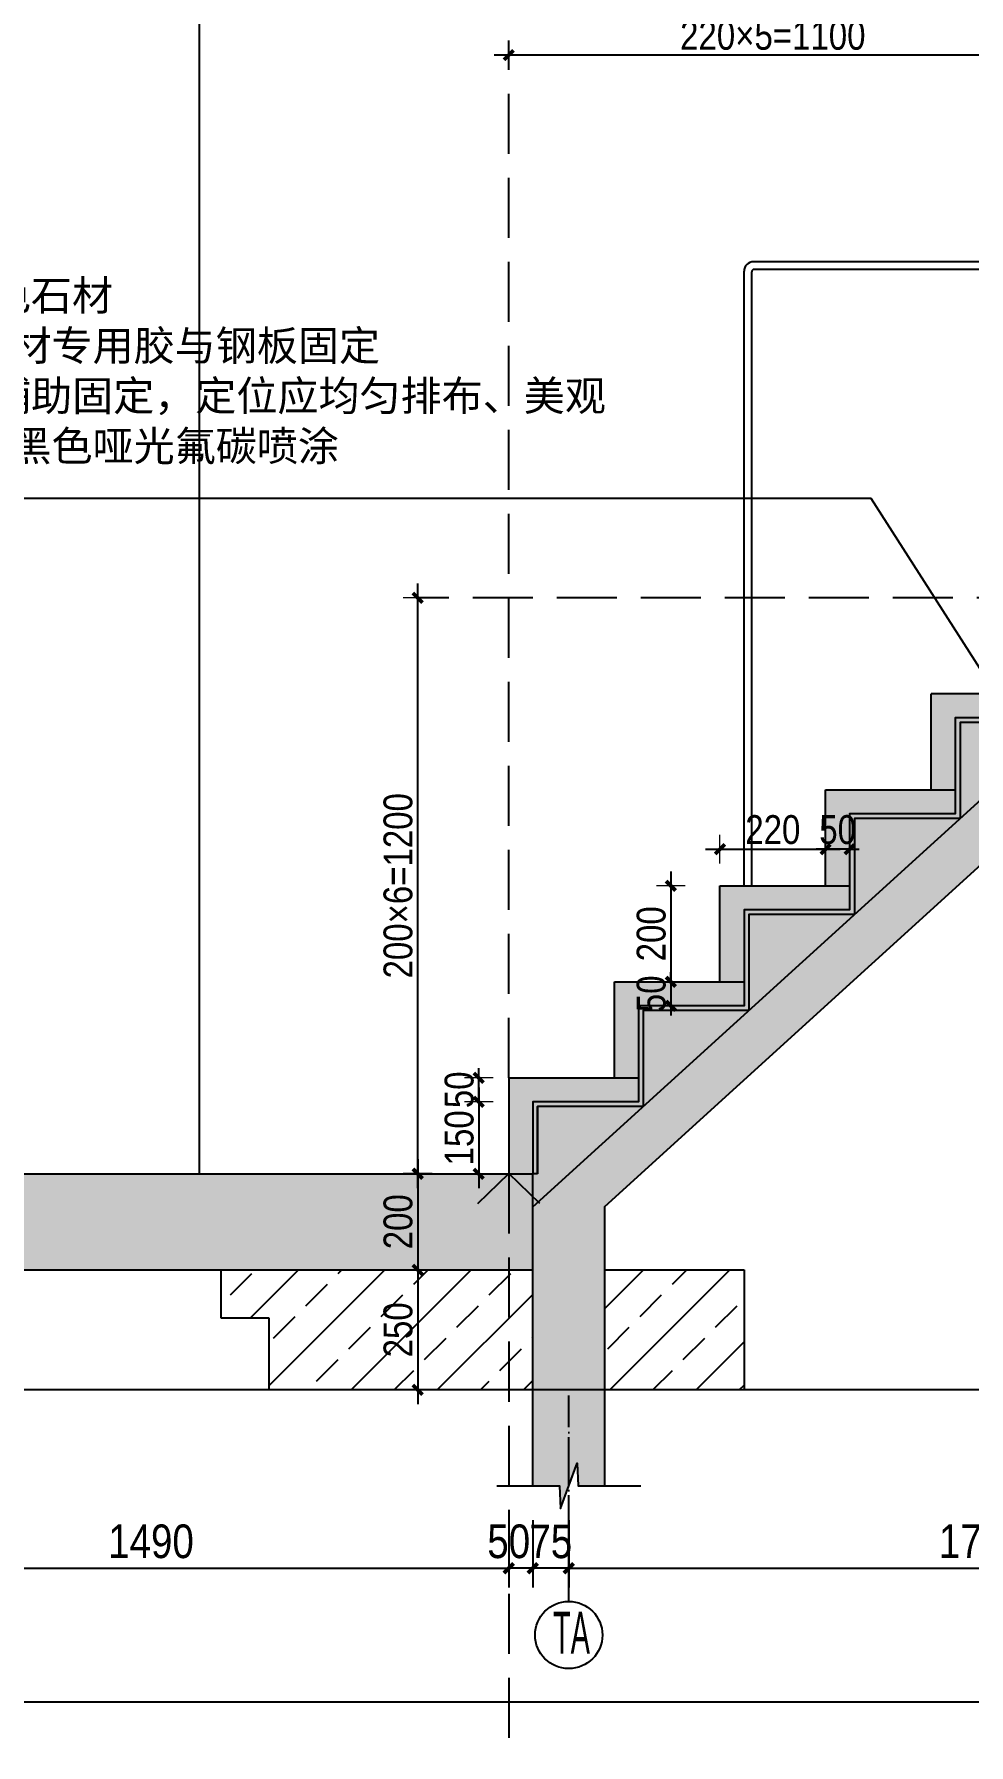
# Model space of a CAD drawing. Extents: x 9928 to 93764, y -101273 to -34887.
# Drawn here: x 78241 to 80188, y -60957 to -57393 of the extents above; entities that cross this region are included whole.
import ezdxf
from ezdxf import colors
from ezdxf.entities.mleader import LeaderData, LeaderLine
from ezdxf.math import Vec2, Vec3

# ---------------------------------------------------------------- set-up
doc = ezdxf.new("R2010")
doc.units = 0
doc.header["$LTSCALE"] = 1000
doc.header["$MEASUREMENT"] = 0
doc.linetypes.add('DASH', pattern=[0.35, 0.25, -0.1])
doc.linetypes.add('DOTE', pattern=[2.42, 2, -0.2, 0.02, -0.2])
doc.layers.add('_0', color=7, linetype='Continuous', lineweight=25)
for name, color, linetype in [('A-ANNO-DIMS', 6, 'Continuous'), ('A-Anno-Lead', 2, 'Continuous'), ('A-ANNO-SYMB', 4, 'Continuous'), ('A-DETL-144', 144, 'Continuous'), ('A-DETL-42', 42, 'Continuous'), ('A-FLOR-HRAL', 42, 'Continuous'), ('A-FURN-PATT-251', 251, 'Continuous'), ('A-SECT-005', 5, 'Continuous'), ('A-SECT-146', 216, 'Continuous'), ('A-SECT-PATT-251', 251, 'Continuous'), ('GL', 131, 'Continuous')]:
    doc.layers.add(name, color=color, linetype=linetype)
doc.styles.add('DIM', font='ARIALN.TTF')
doc.styles.add('DIM_T3', font='ARIALN.TTF')
doc.styles.add('EN', font='ARIALN.TTF')
doc.dimstyles.new('_TCH_ARCH&&20', dxfattribs={"dimtxt": 70, "dimasz": 20, "dimexe": 40, "dimexo": 40, "dimgap": 20, "dimtad": 1, "dimdec": 0, "dimzin": 0, "dimdsep": 46, "dimtxsty": 'DIM_T3', "dimblk": 'ARCHTICK', "dimcen": 0.09, "dimclrd": 6, "dimclre": 6, "dimclrt": 6, "dimazin": 2, "dimtfac": 1, "dimtdec": 0, "dimtix": 1, "dimtmove": 2, "dimatfit": 3, "dimfxl": 100, "dimfxlon": 1, "dimtolj": 1, "dimtzin": 0, "dimarcsym": 0})
doc.dimstyles.new('DIM20', dxfattribs={"dimscale": 20, "dimtxt": 3, "dimasz": 1, "dimexe": 1.5, "dimexo": 1.5, "dimgap": 0.5, "dimtad": 1, "dimdec": 0, "dimzin": 3, "dimdsep": 46, "dimtxsty": 'DIM', "dimblk": 'ARCHTICK', "dimcen": 2.5, "dimdle": 1.5, "dimclrd": 256, "dimclre": 8, "dimclrt": 256, "dimadec": 0, "dimazin": 0, "dimtfac": 1, "dimtdec": 0, "dimtix": 1, "dimtmove": 2, "dimatfit": 3, "dimfxl": 1.5, "dimfxlon": 1, "dimtolj": 1, "dimtzin": 3, "dimlwe": 5, "dimarcsym": 0})

# ---------------------------------------------------------------- blocks, each defined once
blk = doc.blocks.new('444444444444444444444')
at = {"layer": 'A-SECT-PATT-251'}
blk.add_line((105677.2, -89837.7), (105677.2, -92457.7), dxfattribs=at)
blk = doc.blocks.new('_ArchTick')
at = {"color": 0, "linetype": 'ByBlock', "const_width": 0.4}
blk.add_lwpolyline([(-0.5, -0.5), (0.5, 0.5)], dxfattribs=at)
blk = doc.blocks.new('*D18')
at = {"layer": 'A-ANNO-DIMS', "color": 6, "lineweight": -2, "transparency": 16777216}
for p, q in [((77739.5, -60488.8), (77739.5, -60628.8)), ((79229.5, -60488.8), (79229.5, -60628.8)), ((77739.5, -60588.8), (79229.5, -60588.8))]:
    blk.add_line(p, q, dxfattribs=at)
at = {"layer": 'Defpoints', "color": 0, "transparency": 16777216}
for p in [(79229.5, -59766.8), (77739.5, -60067.2), (79229.5, -60588.8)]:
    blk.add_point(p, dxfattribs=at)
at = {"layer": 'A-ANNO-DIMS', "color": 6, "lineweight": -2, "transparency": 16777216, "xscale": 20, "yscale": 20, "zscale": 20, "rotation": 180}
blk.add_blockref('_ArchTick', (77739.5, -60588.8), dxfattribs=at)
at = {"layer": 'A-ANNO-DIMS', "color": 6, "lineweight": -2, "transparency": 16777216, "xscale": 20, "yscale": 20, "zscale": 20}
blk.add_blockref('_ArchTick', (79229.5, -60588.8), dxfattribs=at)
at = {"layer": 'A-ANNO-DIMS', "color": 6, "transparency": 16777216, "insert": (78484.5, -60533.1), "char_height": 70, "attachment_point": 5, "style": 'DIM_T3'}
blk.add_mtext('\\A1;1490', dxfattribs=at)
blk = doc.blocks.new('*D22')
at = {"layer": 'A-ANNO-DIMS', "color": 6, "lineweight": -2, "transparency": 16777216}
for p, q in [((79354.5, -60488.8), (79354.5, -60628.8)), ((81074.5, -60488.8), (81074.5, -60628.8)), ((79354.5, -60588.8), (81074.5, -60588.8))]:
    blk.add_line(p, q, dxfattribs=at)
at = {"layer": 'Defpoints', "color": 0, "transparency": 16777216}
for p in [(79354.5, -60228.9), (81074.5, -60228.9), (81074.5, -60588.8)]:
    blk.add_point(p, dxfattribs=at)
at = {"layer": 'A-ANNO-DIMS', "color": 6, "lineweight": -2, "transparency": 16777216, "xscale": 20, "yscale": 20, "zscale": 20, "rotation": 180}
blk.add_blockref('_ArchTick', (79354.5, -60588.8), dxfattribs=at)
at = {"layer": 'A-ANNO-DIMS', "color": 6, "lineweight": -2, "transparency": 16777216, "xscale": 20, "yscale": 20, "zscale": 20}
blk.add_blockref('_ArchTick', (81074.5, -60588.8), dxfattribs=at)
at = {"layer": 'A-ANNO-DIMS', "color": 6, "transparency": 16777216, "insert": (80214.5, -60533.1), "char_height": 70, "attachment_point": 5, "style": 'DIM_T3'}
blk.add_mtext('\\A1;1720', dxfattribs=at)
blk = doc.blocks.new('*D24')
at = {"layer": 'A-ANNO-DIMS', "color": 6, "lineweight": -2, "transparency": 16777216}
for p, q in [((79229.5, -60488.8), (79229.5, -60628.8)), ((79279.5, -60488.8), (79279.5, -60628.8)), ((79279.5, -60588.8), (79229.5, -60588.8))]:
    blk.add_line(p, q, dxfattribs=at)
at = {"layer": 'Defpoints', "color": 0, "transparency": 16777216}
for p in [(79229.5, -59766.8), (79279.5, -59766.8), (79229.5, -60588.8)]:
    blk.add_point(p, dxfattribs=at)
at = {"layer": 'A-ANNO-DIMS', "color": 6, "lineweight": -2, "transparency": 16777216, "xscale": 20, "yscale": 20, "zscale": 20, "rotation": 180}
blk.add_blockref('_ArchTick', (79229.5, -60588.8), dxfattribs=at)
at = {"layer": 'A-ANNO-DIMS', "color": 6, "lineweight": -2, "transparency": 16777216, "xscale": 20, "yscale": 20, "zscale": 20}
blk.add_blockref('_ArchTick', (79279.5, -60588.8), dxfattribs=at)
at = {"layer": 'A-ANNO-DIMS', "color": 6, "transparency": 16777216, "insert": (79229.5, -60533.1), "char_height": 70, "attachment_point": 5, "style": 'DIM_T3'}
blk.add_mtext('\\A1;50', dxfattribs=at)
blk = doc.blocks.new('*D65')
at = {"layer": 'A-ANNO-DIMS', "color": 6, "lineweight": -2, "transparency": 16777216}
for p, q in [((75339.5, -60767.2), (75339.5, -60907.2)), ((85939.5, -60767.2), (85939.5, -60907.2)), ((75339.5, -60867.2), (85939.5, -60867.2))]:
    blk.add_line(p, q, dxfattribs=at)
at = {"layer": 'Defpoints', "color": 0, "transparency": 16777216}
for p in [(75339.5, -60067.2), (85939.5, -60217.2), (85939.5, -60867.2)]:
    blk.add_point(p, dxfattribs=at)
at = {"layer": 'A-ANNO-DIMS', "color": 6, "lineweight": -2, "transparency": 16777216, "xscale": 20, "yscale": 20, "zscale": 20, "rotation": 180}
blk.add_blockref('_ArchTick', (75339.5, -60867.2), dxfattribs=at)
at = {"layer": 'A-ANNO-DIMS', "color": 6, "lineweight": -2, "transparency": 16777216, "xscale": 20, "yscale": 20, "zscale": 20}
blk.add_blockref('_ArchTick', (85939.5, -60867.2), dxfattribs=at)
at = {"layer": 'A-ANNO-DIMS', "color": 6, "transparency": 16777216, "insert": (80639.5, -60811.4), "char_height": 70, "attachment_point": 5, "style": 'DIM_T3'}
blk.add_mtext('\\A1;10600', dxfattribs=at)
blk = doc.blocks.new('*D79')
at = {"layer": 'A-ANNO-DIMS', "lineweight": -2, "transparency": 16777216}
blk.add_line((79039.9, -59736.8), (79039.9, -59997.2), dxfattribs=at)
at = {"layer": 'A-ANNO-DIMS', "color": 8, "lineweight": 5, "transparency": 16777216}
for p, q in [((79069.9, -59766.8), (79009.9, -59766.8)), ((79069.9, -59967.2), (79009.9, -59967.2))]:
    blk.add_line(p, q, dxfattribs=at)
at = {"layer": 'Defpoints', "color": 0, "transparency": 16777216}
for p in [(79279.5, -59766.8), (79039.9, -59967.2), (79279.5, -59967.2)]:
    blk.add_point(p, dxfattribs=at)
at = {"layer": 'A-ANNO-DIMS', "lineweight": -2, "transparency": 16777216, "xscale": 20, "yscale": 20, "zscale": 20}
for p, rotation in [((79039.9, -59766.8), 90), ((79039.9, -59967.2), 270)]:
    blk.add_blockref('_ArchTick', p, dxfattribs=dict(at, rotation=rotation))
at = {"layer": 'A-ANNO-DIMS', "transparency": 16777216, "insert": (78999.2, -59867), "char_height": 60, "attachment_point": 5, "rotation": 90, "style": 'DIM'}
blk.add_mtext('\\A1;200', dxfattribs=at)
blk = doc.blocks.new('*D80')
at = {"layer": 'A-ANNO-DIMS', "color": 8, "lineweight": 5, "transparency": 16777216}
for p, q in [((79069.9, -59967.2), (79009.9, -59967.2)), ((79039.9, -60217.2), (79069.9, -60217.2))]:
    blk.add_line(p, q, dxfattribs=at)
at = {"layer": 'A-ANNO-DIMS', "lineweight": -2, "transparency": 16777216}
blk.add_line((79039.9, -59937.2), (79039.9, -60247.2), dxfattribs=at)
at = {"layer": 'Defpoints', "color": 0, "transparency": 16777216}
for p in [(79279.5, -59967.2), (79039.9, -60217.2), (79039.9, -60217.2)]:
    blk.add_point(p, dxfattribs=at)
at = {"layer": 'A-ANNO-DIMS', "lineweight": -2, "transparency": 16777216, "xscale": 20, "yscale": 20, "zscale": 20}
for p, rotation in [((79039.9, -59967.2), 90), ((79039.9, -60217.2), 270)]:
    blk.add_blockref('_ArchTick', p, dxfattribs=dict(at, rotation=rotation))
at = {"layer": 'A-ANNO-DIMS', "transparency": 16777216, "insert": (78999.2, -60092.2), "char_height": 60, "attachment_point": 5, "rotation": 90, "style": 'DIM'}
blk.add_mtext('\\A1;250', dxfattribs=at)
blk = doc.blocks.new('*D81')
at = {"layer": 'A-ANNO-DIMS', "lineweight": -2, "transparency": 16777216}
blk.add_line((79039.9, -59797.2), (79039.9, -58537.2), dxfattribs=at)
at = {"layer": 'A-ANNO-DIMS', "color": 8, "lineweight": 5, "transparency": 16777216}
for p, q in [((79069.9, -58567.2), (79009.9, -58567.2)), ((79069.9, -59767.2), (79009.9, -59767.2))]:
    blk.add_line(p, q, dxfattribs=at)
at = {"layer": 'Defpoints', "color": 0, "transparency": 16777216}
for p in [(79039.9, -58567.2), (79229.9, -58567.2), (79229.9, -59767.2)]:
    blk.add_point(p, dxfattribs=at)
at = {"layer": 'A-ANNO-DIMS', "lineweight": -2, "transparency": 16777216, "xscale": 20, "yscale": 20, "zscale": 20}
for p, rotation in [((79039.9, -58567.2), 90), ((79039.9, -59767.2), 270)]:
    blk.add_blockref('_ArchTick', p, dxfattribs=dict(at, rotation=rotation))
at = {"layer": 'A-ANNO-DIMS', "transparency": 16777216, "insert": (78999.2, -59167.2), "char_height": 60, "attachment_point": 5, "rotation": 90, "style": 'DIM'}
blk.add_mtext('\\A1;200×6=1200', dxfattribs=at)
blk = doc.blocks.new('*D82')
at = {"layer": 'A-ANNO-DIMS', "lineweight": -2, "transparency": 16777216}
blk.add_line((79567.1, -59137.2), (79567.1, -59397.2), dxfattribs=at)
at = {"layer": 'A-ANNO-DIMS', "color": 8, "lineweight": 5, "transparency": 16777216}
for p, q in [((79597.1, -59167.2), (79537.1, -59167.2)), ((79597.1, -59367.2), (79537.1, -59367.2))]:
    blk.add_line(p, q, dxfattribs=at)
at = {"layer": 'Defpoints', "color": 0, "transparency": 16777216}
for p in [(79669.5, -59167.2), (79567.1, -59367.2), (79669.5, -59367.2)]:
    blk.add_point(p, dxfattribs=at)
at = {"layer": 'A-ANNO-DIMS', "lineweight": -2, "transparency": 16777216, "xscale": 20, "yscale": 20, "zscale": 20}
for p, rotation in [((79567.1, -59167.2), 90), ((79567.1, -59367.2), 270)]:
    blk.add_blockref('_ArchTick', p, dxfattribs=dict(at, rotation=rotation))
at = {"layer": 'A-ANNO-DIMS', "transparency": 16777216, "insert": (79526.5, -59267.2), "char_height": 60, "attachment_point": 5, "rotation": 90, "style": 'DIM'}
blk.add_mtext('\\A1;200', dxfattribs=at)
blk = doc.blocks.new('*D83')
at = {"layer": 'A-ANNO-DIMS', "color": 8, "lineweight": 5, "transparency": 16777216}
for p, q in [((79669.5, -59121.1), (79669.5, -59061.1)), ((79889.5, -59121.1), (79889.5, -59061.1))]:
    blk.add_line(p, q, dxfattribs=at)
at = {"layer": 'A-ANNO-DIMS', "lineweight": -2, "transparency": 16777216}
blk.add_line((79639.5, -59091.1), (79919.5, -59091.1), dxfattribs=at)
at = {"layer": 'Defpoints', "color": 0, "transparency": 16777216}
for p in [(79889.5, -59091.1), (79669.5, -59167.2), (79889.5, -59167.2)]:
    blk.add_point(p, dxfattribs=at)
at = {"layer": 'A-ANNO-DIMS', "lineweight": -2, "transparency": 16777216, "xscale": 20, "yscale": 20, "zscale": 20, "rotation": 180}
blk.add_blockref('_ArchTick', (79669.5, -59091.1), dxfattribs=at)
at = {"layer": 'A-ANNO-DIMS', "lineweight": -2, "transparency": 16777216, "xscale": 20, "yscale": 20, "zscale": 20}
blk.add_blockref('_ArchTick', (79889.5, -59091.1), dxfattribs=at)
at = {"layer": 'A-ANNO-DIMS', "transparency": 16777216, "insert": (79779.5, -59050.5), "char_height": 60, "attachment_point": 5, "style": 'DIM'}
blk.add_mtext('\\A1;220', dxfattribs=at)
blk = doc.blocks.new('*D97')
at = {"layer": 'A-ANNO-DIMS', "lineweight": -2, "transparency": 16777216}
blk.add_line((80359.5, -57436.7), (79199.5, -57436.7), dxfattribs=at)
at = {"layer": 'A-ANNO-DIMS', "color": 8, "lineweight": 5, "transparency": 16777216}
for p, q in [((79229.5, -57466.7), (79229.5, -57406.7)), ((80329.5, -57466.7), (80329.5, -57406.7))]:
    blk.add_line(p, q, dxfattribs=at)
at = {"layer": 'Defpoints', "color": 0, "transparency": 16777216}
for p in [(79229.5, -57436.7), (80329.5, -58567.2), (79229.5, -59567.2)]:
    blk.add_point(p, dxfattribs=at)
at = {"layer": 'A-ANNO-DIMS', "lineweight": -2, "transparency": 16777216, "xscale": 20, "yscale": 20, "zscale": 20, "rotation": 180}
blk.add_blockref('_ArchTick', (79229.5, -57436.7), dxfattribs=at)
at = {"layer": 'A-ANNO-DIMS', "lineweight": -2, "transparency": 16777216, "xscale": 20, "yscale": 20, "zscale": 20}
blk.add_blockref('_ArchTick', (80329.5, -57436.7), dxfattribs=at)
at = {"layer": 'A-ANNO-DIMS', "transparency": 16777216, "insert": (79779.5, -57396.1), "char_height": 60, "attachment_point": 5, "style": 'DIM'}
blk.add_mtext('\\A1;220×5=1100', dxfattribs=at)
blk = doc.blocks.new('*D104')
at = {"layer": 'A-ANNO-DIMS', "color": 8, "lineweight": 5, "transparency": 16777216}
for p, q in [((79889.5, -59061.1), (79889.5, -59121.1)), ((79939.5, -59061.1), (79939.5, -59121.1))]:
    blk.add_line(p, q, dxfattribs=at)
at = {"layer": 'A-ANNO-DIMS', "lineweight": -2, "transparency": 16777216}
for p, q in [((79889.5, -59091.1), (79869.5, -59091.1)), ((79939.5, -59091.1), (79889.5, -59091.1)), ((79939.5, -59091.1), (79959.5, -59091.1))]:
    blk.add_line(p, q, dxfattribs=at)
at = {"layer": 'Defpoints', "color": 0, "transparency": 16777216}
for p in [(79889.5, -59017.2), (79939.5, -59017.2), (79889.5, -59091.1)]:
    blk.add_point(p, dxfattribs=at)
at = {"layer": 'A-ANNO-DIMS', "lineweight": -2, "transparency": 16777216, "xscale": 20, "yscale": 20, "zscale": 20}
blk.add_blockref('_ArchTick', (79889.5, -59091.1), dxfattribs=at)
at = {"layer": 'A-ANNO-DIMS', "lineweight": -2, "transparency": 16777216, "xscale": 20, "yscale": 20, "zscale": 20, "rotation": 180}
blk.add_blockref('_ArchTick', (79939.5, -59091.1), dxfattribs=at)
at = {"layer": 'A-ANNO-DIMS', "transparency": 16777216, "insert": (79914.5, -59050.5), "char_height": 60, "attachment_point": 5, "style": 'DIM'}
blk.add_mtext('\\A1;50', dxfattribs=at)
blk = doc.blocks.new('*D105')
at = {"layer": 'A-ANNO-DIMS', "lineweight": -2, "transparency": 16777216}
for p, q in [((79567.1, -59367.2), (79567.1, -59347.2)), ((79567.1, -59367.2), (79567.1, -59417.2)), ((79567.1, -59417.2), (79567.1, -59437.2))]:
    blk.add_line(p, q, dxfattribs=at)
at = {"layer": 'A-ANNO-DIMS', "color": 8, "lineweight": 5, "transparency": 16777216}
for p, q in [((79597.1, -59367.2), (79537.1, -59367.2)), ((79597.1, -59417.2), (79537.1, -59417.2))]:
    blk.add_line(p, q, dxfattribs=at)
at = {"layer": 'Defpoints', "color": 0, "transparency": 16777216}
for p in [(79669.5, -59367.2), (79567.1, -59417.2), (79669.5, -59417.2)]:
    blk.add_point(p, dxfattribs=at)
at = {"layer": 'A-ANNO-DIMS', "lineweight": -2, "transparency": 16777216, "xscale": 20, "yscale": 20, "zscale": 20}
for p, rotation in [((79567.1, -59367.2), 270), ((79567.1, -59417.2), 90)]:
    blk.add_blockref('_ArchTick', p, dxfattribs=dict(at, rotation=rotation))
at = {"layer": 'A-ANNO-DIMS', "transparency": 16777216, "insert": (79526.5, -59392.2), "char_height": 60, "attachment_point": 5, "rotation": 90, "style": 'DIM'}
blk.add_mtext('\\A1;50', dxfattribs=at)
blk = doc.blocks.new('*D106')
at = {"layer": 'A-ANNO-DIMS', "lineweight": -2, "transparency": 16777216}
blk.add_line((79167.1, -59587.2), (79167.1, -59797.2), dxfattribs=at)
at = {"layer": 'A-ANNO-DIMS', "color": 8, "lineweight": 5, "transparency": 16777216}
for p, q in [((79197.1, -59617.2), (79137.1, -59617.2)), ((79197.1, -59767.2), (79137.1, -59767.2))]:
    blk.add_line(p, q, dxfattribs=at)
at = {"layer": 'Defpoints', "color": 0, "transparency": 16777216}
for p in [(79279.5, -59617.2), (79167.1, -59767.2), (79279.5, -59767.2)]:
    blk.add_point(p, dxfattribs=at)
at = {"layer": 'A-ANNO-DIMS', "lineweight": -2, "transparency": 16777216, "xscale": 20, "yscale": 20, "zscale": 20}
for p, rotation in [((79167.1, -59617.2), 90), ((79167.1, -59767.2), 270)]:
    blk.add_blockref('_ArchTick', p, dxfattribs=dict(at, rotation=rotation))
at = {"layer": 'A-ANNO-DIMS', "transparency": 16777216, "insert": (79126.5, -59692.2), "char_height": 60, "attachment_point": 5, "rotation": 90, "style": 'DIM'}
blk.add_mtext('\\A1;150', dxfattribs=at)
blk = doc.blocks.new('*D107')
at = {"layer": 'A-ANNO-DIMS', "color": 8, "lineweight": 5, "transparency": 16777216}
for p, q in [((79197.1, -59567.2), (79137.1, -59567.2)), ((79197.1, -59617.2), (79137.1, -59617.2))]:
    blk.add_line(p, q, dxfattribs=at)
at = {"layer": 'A-ANNO-DIMS', "lineweight": -2, "transparency": 16777216}
for p, q in [((79167.1, -59567.2), (79167.1, -59547.2)), ((79167.1, -59617.2), (79167.1, -59567.2)), ((79167.1, -59617.2), (79167.1, -59637.2))]:
    blk.add_line(p, q, dxfattribs=at)
at = {"layer": 'Defpoints', "color": 0, "transparency": 16777216}
for p in [(79167.1, -59567.2), (79279.5, -59567.2), (79279.5, -59617.2)]:
    blk.add_point(p, dxfattribs=at)
at = {"layer": 'A-ANNO-DIMS', "lineweight": -2, "transparency": 16777216, "xscale": 20, "yscale": 20, "zscale": 20}
for p, rotation in [((79167.1, -59567.2), 270), ((79167.1, -59617.2), 90)]:
    blk.add_blockref('_ArchTick', p, dxfattribs=dict(at, rotation=rotation))
at = {"layer": 'A-ANNO-DIMS', "transparency": 16777216, "insert": (79126.5, -59592.2), "char_height": 60, "attachment_point": 5, "rotation": 90, "style": 'DIM'}
blk.add_mtext('\\A1;50', dxfattribs=at)
blk = doc.blocks.new('_DotSmall')
at = {"color": 0, "linetype": 'ByBlock', "const_width": 0.5}
blk.add_lwpolyline([(-0.0625, 0, 1), (0.0625, 0, 1)], format="xyb", close=True, dxfattribs=at)
blk = doc.blocks.new('zhouhao')
at = {"layer": 'GL', "color": 3, "linetype": 'DOTE', "ltscale": 0.05}
blk.add_line((79354.5, -47408.6), (79354.5, -46979.6), dxfattribs=at)
at = {"layer": 'GL', "color": 3}
blk.add_circle((79354.5, -47478.6), 70, dxfattribs=at)
at = {"layer": 'GL', "color": 3, "style": 'DIM_T3', "width": 0.6}
blk.add_text('TA', height=87.5, dxfattribs=at).set_placement((79321.8, -47517.5))
blk = doc.blocks.new('*D932')
at = {"layer": 'A-ANNO-DIMS', "color": 6, "lineweight": -2, "transparency": 16777216}
for p, q in [((79279.6, -60488.8), (79279.6, -60628.8)), ((79354.5, -60488.8), (79354.5, -60628.8)), ((79279.6, -60588.8), (79259.6, -60588.8)), ((79354.5, -60588.8), (79279.6, -60588.8)), ((79354.5, -60588.8), (79374.5, -60588.8))]:
    blk.add_line(p, q, dxfattribs=at)
at = {"layer": 'Defpoints', "color": 0, "transparency": 16777216}
for p in [(79279.6, -60228.9), (79354.5, -60228.9), (79279.6, -60588.8)]:
    blk.add_point(p, dxfattribs=at)
at = {"layer": 'A-ANNO-DIMS', "color": 6, "lineweight": -2, "transparency": 16777216, "xscale": 20, "yscale": 20, "zscale": 20}
blk.add_blockref('_ArchTick', (79279.6, -60588.8), dxfattribs=at)
at = {"layer": 'A-ANNO-DIMS', "color": 6, "lineweight": -2, "transparency": 16777216, "xscale": 20, "yscale": 20, "zscale": 20, "rotation": 180}
blk.add_blockref('_ArchTick', (79354.5, -60588.8), dxfattribs=at)
at = {"layer": 'A-ANNO-DIMS', "color": 6, "transparency": 16777216, "insert": (79317.1, -60533.2), "char_height": 70, "attachment_point": 5, "style": 'DIM_T3'}
blk.add_mtext('\\A1;75', dxfattribs=at)

msp = doc.modelspace()

# ---------------------------------------------------------------- hatches: boundary and pattern name
at = {"layer": 'A-FURN-PATT-251'}
h = msp.add_hatch(color=253, dxfattribs=at)
h.dxf.hatch_style = 1
h.paths.add_polyline_path([(83719.5, -58017.2), (83719.5, -57967.2), (82549.5, -57967.2), (82549.5, -58167.2), (82329.5, -58167.2), (82329.5, -58367.2), (82109.5, -58367.2), (82109, -58567.2), (80329.5, -58567.2), (80329.5, -58767.2), (80109.5, -58767.2), (80109.5, -58967.2), (79889.5, -58967.2), (79889.5, -59167.2), (79669.5, -59167.2), (79669.5, -59367.2), (79449.5, -59367.2), (79449.5, -59567.2), (79229.5, -59567.2), (79229.5, -59767.2), (79279.5, -59767.2), (79279.5, -59617.2), (79499.5, -59617.2), (79499.5, -59417.2), (79719.5, -59417.2), (79719.5, -59217.2), (79939.5, -59217.2), (79939.5, -59017.2), (80159.5, -59017.2), (80159.5, -58817.2), (80379.5, -58817.2), (80379.5, -58617.2), (82159.5, -58617.2), (82159.5, -58417.2), (82379.5, -58417.2), (82379.5, -58217.2), (82599.5, -58217.2), (82599.5, -58017.2)])
h = msp.add_hatch(color=256, dxfattribs=at)
h.dxf.hatch_style = 1
h.paths.add_polyline_path([(83719.5, -58017.2), (82599.5, -58017.2), (82599.5, -58217.2), (82379.5, -58217.2), (82379.5, -58417.2), (82159.5, -58417.2), (82159.5, -58617.2), (80379.5, -58617.2), (80379.5, -58817.2), (80159.5, -58817.2), (80159.5, -59017.2), (79939.5, -59017.2), (79939.5, -59217.2), (79719.5, -59217.2), (79719.5, -59417.2), (79499.5, -59417.2), (79499.5, -59617.2), (79279.5, -59617.2), (79279.5, -59767.2), (79289.5, -59767.2), (79289.5, -59627.2), (79509.5, -59627.2), (79509.5, -59427.2), (79729.5, -59427.2), (79729.5, -59227.2), (79949.5, -59227.2), (79949.5, -59027.2), (80169.5, -59027.2), (80169.5, -58827.2), (80389.5, -58827.2), (80389.5, -58627.2), (82169.5, -58627.2), (82169.5, -58427.2), (82389.5, -58427.2), (82389.5, -58227.2), (82609.5, -58227.2), (82609.5, -58027.2), (83719.5, -58027.2)])
h = msp.add_hatch(color=256, dxfattribs=at)
h.dxf.hatch_style = 1
h.paths.add_polyline_path([(79429.6, -60417.2), (79429.6, -59835), (80648.2, -58727.2), (82208.2, -58727.2), (82868.2, -58127.2), (83719.5, -58127.2), (83719.5, -58027.2), (82609.5, -58027.2), (82609.5, -58227.2), (82389.5, -58227.2), (82389.5, -58427.2), (82169.5, -58427.2), (82169.5, -58627.2), (80389.5, -58627.2), (80389.5, -58827.2), (80169.5, -58827.2), (80169.5, -59027.2), (79949.5, -59027.2), (79949.5, -59227.2), (79729.5, -59227.2), (79729.5, -59427.2), (79509.5, -59427.3), (79509.5, -59627.2), (79289.5, -59627.2), (79289.5, -59767.2), (79279.5, -59767.2), (79279.6, -60417.2), (79335.2, -60417.6), (79337.2, -60464.9), (79371.9, -60370.3), (79373.9, -60417.6)])
h = msp.add_hatch(color=253, dxfattribs=at)
h.dxf.hatch_style = 1
h.paths.add_polyline_path([(79279.5, -59767.2), (77490, -59767.2), (77490, -59847.2), (77190, -59847.2), (77190, -59767.2), (76940, -59767.2), (76940, -59867.2), (77089.5, -59867.2), (77089.5, -59967.2), (77739.5, -59967.2), (79279.5, -59967.2)])
h.paths.add_polyline_path([(77489.5, -59967.2), (77489.5, -60137.2), (77189.5, -60137.2), (77189.5, -59967.2), (75339.5, -59967.2), (75339.5, -60067.2), (75539.5, -60217.2), (77539.5, -60217.2), (77739.5, -60067.2), (77739.5, -59967.2)])
h = msp.add_hatch(dxfattribs=at)
h.set_pattern_fill('ANSI33', color=256, scale=40)
h.set_pattern_definition([(45, (-27092.73, 23811.09), (-89.80256, 89.80256), []), (45, (-27002.93, 23811.09), (-89.80256, 89.80256), [63.5, -31.75])])
h.paths.add_polyline_path([(79279.6, -59967.2), (79279.6, -60217.2), (78730, -60217.2), (78730, -60067.2), (78630, -60067.2), (78630, -59967.2)])
h.paths.add_polyline_path([(79429.6, -59967.2), (79719.5, -59967.2), (79719.5, -60217.2), (79429.6, -60217.2)])

# ---------------------------------------------------------------- linework, layer by layer
at = {"layer": 'A-ANNO-DIMS', "linetype": 'DASH', "ltscale": 0.5}
for p, q in [((79229.5, -59567.2), (79229.5, -57406.7)), ((80329.5, -58567.2), (79039.9, -58567.2)), ((79229.5, -59766.8), (79229.5, -60956.5))]:
    msp.add_line(p, q, dxfattribs=at)
for points in [[(79164.9, -59828.9), (79229.5, -59766.8)], [(79294.1, -59828.9), (79229.5, -59766.8)]]:
    msp.add_lwpolyline(points, dxfattribs=at)
at = {"layer": 'A-ANNO-DIMS'}
msp.add_lwpolyline([(79204.5, -60417.2), (79335.2, -60417.2), (79337.2, -60464.4), (79354.5, -60417.2), (79371.9, -60369.9), (79373.9, -60417.2), (79504.5, -60417.2)], dxfattribs=at)
at = {"layer": 'A-DETL-144'}
for p, q in [((79279.6, -59836.2), (80609.5, -58627.2)), ((79429.6, -59835), (80648.2, -58727.2)), ((79289.5, -59767.2), (79289.5, -59627.2)), ((79289.5, -59767.2), (79279.5, -59767.2)), ((79279.6, -60417.2), (79279.6, -59836.2)), ((79429.6, -60417.2), (79429.6, -59835))]:
    msp.add_line(p, q, dxfattribs=at)
for points in [[(83719.5, -58017.2), (82599.5, -58017.2), (82599.5, -58217.2), (82379.5, -58217.2), (82379.5, -58417.2), (82159.5, -58417.2), (82159.5, -58617.2), (80379.5, -58617.2), (80379.5, -58817.2), (80159.5, -58817.2), (80159.5, -59017.2), (79939.5, -59017.2), (79939.5, -59217.2), (79719.5, -59217.2), (79719.5, -59417.2), (79499.5, -59417.2), (79499.5, -59617.2), (79279.5, -59617.2), (79279.5, -59767.2)], [(83719.5, -58027.2), (82609.5, -58027.2), (82609.5, -58227.2), (82389.5, -58227.2), (82389.5, -58427.2), (82169.5, -58427.2), (82169.5, -58627.2), (80389.5, -58627.2), (80389.5, -58827.2), (80169.5, -58827.2), (80169.5, -59027.2), (79949.5, -59027.2), (79949.5, -59227.2), (79729.5, -59227.2), (79729.5, -59427.2), (79509.5, -59427.2), (79509.5, -59627.2), (79289.5, -59627.2), (79289.5, -59767.2)]]:
    msp.add_lwpolyline(points, dxfattribs=at)
at = {"layer": 'A-DETL-42'}
for p, q in [((78630, -59967.2), (78630, -60067.2)), ((79429.6, -59967.2), (79719.5, -59967.2)), ((79719.5, -59967.2), (79719.5, -60217.2)), ((78630, -60067.2), (78730, -60067.2)), ((78730, -60067.2), (78730, -60217.2))]:
    msp.add_line(p, q, dxfattribs=at)
at = {"layer": 'A-FLOR-HRAL', "color": 1}
for p, q in [((79719.5, -59167.2), (79719.5, -57887.2)), ((79735.5, -59167.2), (79735.5, -57888.2)), ((80374.5, -57867.2), (79739.5, -57867.2)), ((80373.5, -57883.2), (79740.5, -57883.2))]:
    msp.add_line(p, q, dxfattribs=at)
for centre, radius in [((79739.5, -57887.2), 20), ((79740.5, -57888.2), 5)]:
    msp.add_arc(centre, radius, 90, 180, dxfattribs=at)
at = {"layer": 'A-SECT-005'}
for p, q in [((79439.5, -60217.2), (77509.5, -60217.2)), ((80699.5, -60217.2), (79439.5, -60217.2))]:
    msp.add_line(p, q, dxfattribs=at)
at = {"layer": 'A-SECT-146'}
for p, q in [((80379.5, -58767.2), (80109.5, -58767.2)), ((80109.5, -58967.2), (80109.5, -58767.2)), ((79889.5, -58967.2), (80159.5, -58967.2)), ((79889.5, -59167.2), (79889.5, -58967.2)), ((79669.5, -59167.2), (79939.5, -59167.2)), ((79669.5, -59367.2), (79669.5, -59167.2)), ((79449.5, -59367.2), (79719.5, -59367.2)), ((79449.5, -59567.2), (79449.5, -59367.2)), ((79229.5, -59567.2), (79499.5, -59567.2)), ((79229.5, -59567.2), (79229.5, -59767.2)), ((77489.5, -59767.2), (79279.5, -59767.2)), ((79279.5, -59967.2), (79279.5, -59767.2)), ((77739.5, -59967.2), (79279.5, -59967.2))]:
    msp.add_line(p, q, dxfattribs=at)

# ---------------------------------------------------------------- block references
at = {"layer": '_0'}
msp.add_blockref('zhouhao', (0, -13249.3), dxfattribs=at)
at = {"layer": 'A-Anno-Lead', "color": 1}
msp.add_blockref('444444444444444444444', (-27092.7, 32690.5), dxfattribs=at)

# ---------------------------------------------------------------- dimensions: what is measured, and where the dimension line sits
at = {"layer": 'A-ANNO-DIMS', "color": 6}
dim = msp.add_linear_dim(base=(79229.5, -57436.7), p1=(80329.5, -58567.2), p2=(79229.5, -59567.2), text='220×5=<>', dimstyle='DIM20', dxfattribs=at)
dim.commit()
dim.dimension.update_dxf_attribs({"geometry": '*D97', "text_midpoint": (79779.5, -57396.1)})
dim = msp.add_linear_dim(base=(79039.9, -58567.2), p1=(79229.9, -59767.2), p2=(79229.9, -58567.2), angle=90, text='200×6=<>', dimstyle='DIM20', dxfattribs=at)
dim.commit()
dim.dimension.update_dxf_attribs({"geometry": '*D81', "text_midpoint": (78999.2, -59167.2)})
for p1, p2, picture, middle in [((79669.5, -59167.2), (79889.5, -59167.2), '*D83', (79779.5, -59050.5)), ((79939.5, -59017.2), (79889.5, -59017.2), '*D104', (79914.5, -59050.5))]:
    dim = msp.add_linear_dim(base=(79889.5, -59091.1), p1=p1, p2=p2, dimstyle='DIM20', dxfattribs=at)
    dim.commit()
    dim.dimension.update_dxf_attribs({"geometry": picture, "text_midpoint": middle})
for base, p1, p2, picture, middle in [((79567.1, -59367.2), (79669.5, -59167.2), (79669.5, -59367.2), '*D82', (79526.5, -59267.2)), ((79567.1, -59417.2), (79669.5, -59367.2), (79669.5, -59417.2), '*D105', (79526.5, -59392.2)), ((79167.1, -59567.2), (79279.5, -59617.2), (79279.5, -59567.2), '*D107', (79126.5, -59592.2)), ((79167.1, -59767.2), (79279.5, -59617.2), (79279.5, -59767.2), '*D106', (79126.5, -59692.2)), ((79039.9, -59967.2), (79279.5, -59766.8), (79279.5, -59967.2), '*D79', (78999.2, -59867)), ((79039.9, -60217.2), (79279.5, -59967.2), (79039.9, -60217.2), '*D80', (78999.2, -60092.2))]:
    dim = msp.add_linear_dim(base=base, p1=p1, p2=p2, angle=90, dimstyle='DIM20', dxfattribs=at)
    dim.commit()
    dim.dimension.update_dxf_attribs({"geometry": picture, "text_midpoint": middle})
at = {"layer": 'A-ANNO-DIMS'}
for base, p1, p2, picture, middle in [((79229.5, -60588.8), (77739.5, -60067.2), (79229.5, -59766.8), '*D18', (78484.5, -60533.1)), ((85939.5, -60867.2), (75339.5, -60067.2), (85939.5, -60217.2), '*D65', (80639.5, -60811.4)), ((79279.6, -60588.8), (79354.5, -60228.9), (79279.6, -60228.9), '*D932', (79317.1, -60533.2)), ((81074.5, -60588.8), (79354.5, -60228.9), (81074.5, -60228.9), '*D22', (80214.5, -60533.1))]:
    dim = msp.add_linear_dim(base=base, p1=p1, p2=p2, dimstyle='_TCH_ARCH&&20', dxfattribs=at)
    dim.commit()
    dim.dimension.update_dxf_attribs({"geometry": picture, "text_midpoint": middle})
dim = msp.add_linear_dim(base=(79229.5, -60588.8), p1=(79279.5, -59766.8), p2=(79229.5, -59766.8), dimstyle='_TCH_ARCH&&20', dxfattribs=at)
dim.commit()
dim.dimension.update_dxf_attribs({"geometry": '*D24', "text_midpoint": (79229.5, -60533.1), "dimtype": 160})

# ---------------------------------------------------------------- leaders
at = {"layer": 'A-ANNO-SYMB'}
ml = msp.add_multileader_mtext('Standard', dxfattribs=at)
ml.set_content('\\pxsm1;{\\fSimSun|b0|i0|c134|p2;\\H0.2x;50厚浅黄色石材\\P1厚户外石材专用胶与钢板固定\\P底部螺栓辅助固定，定位应均匀排布、美观\\P5厚钢板，黑色哑光氟碳喷涂}', color=256, style='EN')
ml.set_leader_properties(color=256)
ml.set_arrow_properties(name='DOTSMALL')
ml.build(insert=Vec2(0, 0))
ml.multileader.update_dxf_attribs({"text_left_attachment_type": 5, "text_right_attachment_type": 5, "dogleg_length": 901.2, "arrow_head_size": 62.7})
ctx = ml.context
ctx.base_point, ctx.char_height, ctx.arrow_head_size, ctx.landing_gap_size, ctx.plane_origin = Vec3(77806.8, -58360.3), 313.469, 62.7, 0.282, Vec3(51053.8, -57875.5)
ctx.left_attachment, ctx.right_attachment = 5, 5
notes = []
notes.append((ctx, [(0, (1, 1, 0), (79984.5, -58360.3), (-1, 0), 481.3, [(0, [(80244.5, -58767.2)], 0, [])])]))
ctx.mtext.insert, ctx.mtext.flow_direction = Vec3(77807.1, -57906.1), 5
ml = msp.add_multileader_mtext('Standard', dxfattribs=at)
ml.set_content('\\pxsm1;{\\fSimSun|b0|i0|c134|p2;\\H0.2x;金属圆钢杆件，可挂布帘或柱帘\\P黑色哑光氟碳喷涂}', color=256, style='EN')
ml.set_leader_properties(color=256)
ml.set_arrow_properties(name='DOTSMALL')
ml.build(insert=Vec2(0, 0))
ml.multileader.update_dxf_attribs({"text_left_attachment_type": 5, "text_right_attachment_type": 5, "dogleg_length": 901.2, "arrow_head_size": 62.7})
ctx = ml.context
ctx.base_point, ctx.char_height, ctx.arrow_head_size, ctx.landing_gap_size, ctx.plane_origin = Vec3(73993.7, -58984.2), 313.469, 62.7, 0.282, Vec3(46715.7, -57724.7)
ctx.left_attachment, ctx.right_attachment = 5, 5
notes.append((ctx, [(0, (1, 1, 0), (75273.6, -58984.2), (-1, 0), 34.9, [(0, [(75415.5, -59193.9)], 0, [])])]))
ctx.mtext.insert, ctx.mtext.flow_direction = Vec3(73994, -58767.6), 5
ml = msp.add_multileader_mtext('Standard', dxfattribs=at)
ml.set_content('\\pxsm1;{\\fSimSun|b0|i0|c134|p2;\\H0.2x;跌水装置\\P详厂家二次深化}', color=256, style='EN')
ml.set_leader_properties(color=256)
ml.set_arrow_properties(name='DOTSMALL')
ml.build(insert=Vec2(0, 0))
ml.multileader.update_dxf_attribs({"text_left_attachment_type": 5, "text_right_attachment_type": 5, "dogleg_length": 901.2, "arrow_head_size": 62.7})
ctx = ml.context
ctx.base_point, ctx.char_height, ctx.arrow_head_size, ctx.landing_gap_size, ctx.plane_origin = Vec3(76473.7, -59551.3), 313.469, 62.7, 0.282, Vec3(48570.5, -58291.8)
ctx.left_attachment, ctx.right_attachment = 5, 5
notes.append((ctx, [(0, (1, 1, 0), (77128.4, -59551.3), (-1, 0), 34.9, [(0, [(77270.3, -59761)], 0, [])])]))
ctx.mtext.insert, ctx.mtext.flow_direction = Vec3(76474, -59335.3), 5
ml = msp.add_multileader_mtext('Standard', dxfattribs=at)
ml.set_content('{\\fSimSun|b0|i0|c134|p2;\\H0.2x;水泥压光地面}', color=256, style='EN')
ml.set_leader_properties(color=256)
ml.set_arrow_properties(name='DOTSMALL')
ml.build(insert=Vec2(0, 0))
ml.multileader.update_dxf_attribs({"text_left_attachment_type": 5, "text_right_attachment_type": 5, "dogleg_length": 901.2, "arrow_head_size": 62.7})
ctx = ml.context
ctx.base_point, ctx.char_height, ctx.arrow_head_size, ctx.landing_gap_size, ctx.plane_origin = Vec3(81322.9, -59893.2), 313.469, 62.7, 0.282, Vec3(109874.7, -59302.1)
ctx.left_attachment, ctx.right_attachment, ctx.text_align_type = 5, 5, 2
notes.append((ctx, [(0, (1, 1, 0), (81232.9, -59893.2), (1, 0), 90, [(0, [(81232.9, -60167.2)], 0, [])])]))
ctx.mtext.insert, ctx.mtext.alignment, ctx.mtext.flow_direction = Vec3(81852.8, -59807.8), 3, 5
for ctx, leaders in notes:
    for number, flags, end, landing, length, lines in leaders:
        leader = LeaderData()
        leader.index, (leader.has_last_leader_line, leader.has_dogleg_vector, leader.attachment_direction) = number, flags
        leader.last_leader_point, leader.dogleg_vector, leader.dogleg_length = Vec3(end), Vec3(landing), length
        for number, points, colour, breaks in lines:
            line = LeaderLine()
            line.index, line.vertices, line.color, line.breaks = number, Vec3.list(points), colors.encode_raw_color(colour), breaks
            leader.lines.append(line)
        ctx.leaders.append(leader)

doc.saveas('drawing.dxf')
